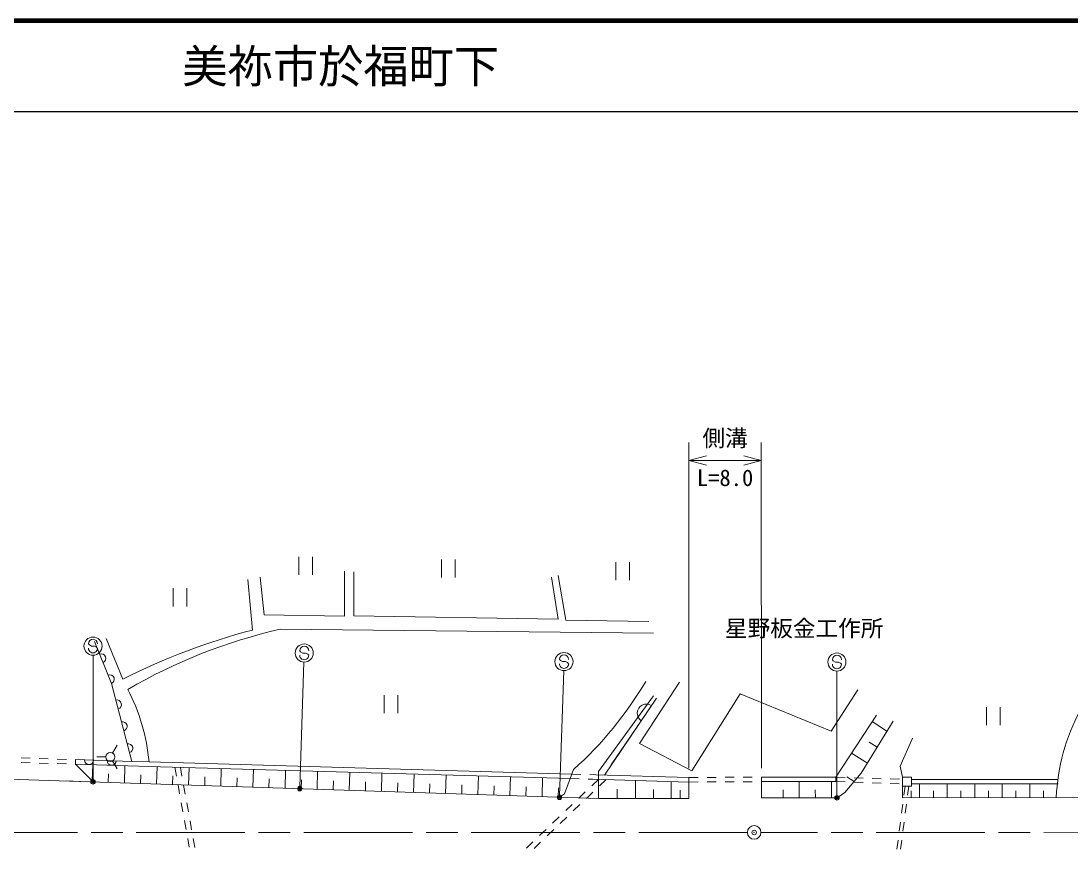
# Model space of a CAD drawing. Units: millimetres on the paper. Extents: x 40 to 680, y 20 to 380.
# Drawn here: x 387.2 to 503.2, y 288.5 to 380 of the extents above; entities that cross this region are included whole.
import ezdxf
from ezdxf.enums import TextEntityAlignment as Align

# ---------------------------------------------------------------- set-up
doc = ezdxf.new("R2010")
doc.units = ezdxf.units.MM
doc.header["$PDMODE"] = 32
doc.header["$PDSIZE"] = 0.5
doc.linetypes.add('CHAIN', pattern=[18.5, 12, -1.5, 3.5, -1.5])
for name, color, linetype, lineweight in [('M-BGD', 7, 'Continuous', 13), ('M-BMK', 2, 'CHAIN', 13), ('M-BMK-SRVR', 3, 'Continuous', 13), ('M-STR-HTXT', 7, 'Continuous', 13), ('M-STR-STRC', 7, 'Continuous', 13), ('M-TTL', 2, 'Continuous', 140), ('M-TTL-LINE', 7, 'Continuous', 25)]:
    doc.layers.add(name, color=color, linetype=linetype, lineweight=lineweight)
doc.layers.add('M-TTL-TXT', color=7, linetype='Continuous')
doc.styles.add('@ＭＳ ゴシック', font='')
doc.styles.add('ＭＳ ゴシック', font='')
doc.styles.get('@ＭＳ ゴシック').set_extended_font_data('@MS Gothic')
doc.styles.get('ＭＳ ゴシック').set_extended_font_data('MS Gothic')

msp = doc.modelspace()

# ---------------------------------------------------------------- linework, layer by layer
at = {"layer": 'M-BGD'}
for p, q in [((417.887, 320.77), (417.887, 318.77)), ((419.387, 320.77), (419.387, 318.77)), ((433.671, 320.487), (433.671, 318.487)), ((435.171, 320.487), (435.171, 318.487)), ((452.924, 320.204), (452.924, 318.204)), ((454.424, 320.204), (454.424, 318.204)), ((422.936, 314.212), (422.936, 319.208)), ((423.952, 314.246), (423.952, 319.123)), ((412.776, 312.688), (412.268, 318.276)), ((413.623, 318.53), (414.046, 314.382)), ((446.558, 313.874), (445.796, 318.53)), ((447.405, 313.789), (446.558, 318.7)), ((404.013, 317.302), (404.013, 315.302)), ((405.513, 317.302), (405.513, 315.302)), ((414.046, 314.382), (422.936, 314.212)), ((423.952, 314.246), (446.558, 313.874)), ((456.549, 313.62), (447.405, 313.789)), ((415.824, 312.773), (457.058, 312.359)), ((397.198, 306.762), (395.335, 311.418)), ((396.605, 311.757), (398.468, 307.27)), ((399.439, 298.17), (397.198, 306.762)), ((459.936, 306.931), (455.533, 300.158)), ((427.318, 305.507), (427.318, 303.507)), ((428.818, 305.507), (428.818, 303.507)), ((450.989, 297.062), (457.061, 305.397)), ((457.396, 305.153), (451.644, 296.658)), ((461.29, 297.11), (466.634, 305.642)), ((466.634, 305.642), (476.7, 301.512)), ((476.7, 301.512), (479.663, 306.084)), ((456.888, 304.391), (452.4, 297.787)), ((493.868, 304.167), (493.868, 302.167)), ((495.368, 304.167), (495.368, 302.167)), ((481.695, 303.29), (477.232, 296.432)), ((483.558, 302.613), (480.002, 296.856)), ((481.223, 302.564), (482.867, 301.494)), ((484.32, 297.655), (485.674, 300.75)), ((397.326, 299.09), (397.826, 299.956)), ((455.533, 300.158), (461.29, 297.11)), ((481.784, 299.742), (480.908, 300.283)), ((387.216, 298.548), (388.215, 298.517)), ((389.215, 298.486), (390.214, 298.455)), ((391.214, 298.424), (392.213, 298.393)), ((393.213, 297.862), (393.212, 298.363)), ((393.212, 298.363), (399.439, 298.17)), ((396.576, 298.657), (395.576, 298.657)), ((397.326, 298.224), (397.826, 297.358)), ((401.346, 298.112), (399.439, 298.17)), ((401.346, 298.112), (448.058, 296.762)), ((480.702, 297.99), (478.95, 299.072)), ((387.216, 298.047), (388.215, 298.017)), ((389.215, 297.986), (390.214, 297.955)), ((391.214, 297.924), (392.214, 297.893)), ((401.331, 297.612), (393.213, 297.862)), ((393.213, 297.862), (395.056, 296.013)), ((395.13, 297.803), (395.077, 296.06)), ((398.68, 297.694), (398.621, 295.793)), ((401.331, 297.612), (447.872, 296.267)), ((402.226, 297.586), (402.17, 295.676)), ((404.195, 297.529), (404.373, 296.545)), ((404.808, 297.511), (404.986, 296.527)), ((405.775, 297.483), (405.72, 295.558)), ((409.325, 297.381), (409.269, 295.441)), ((412.875, 297.278), (412.818, 295.324)), ((416.425, 297.176), (416.368, 295.207)), ((419.974, 297.073), (419.917, 295.09)), ((423.524, 296.971), (423.466, 294.972)), ((447.236, 294.57), (448.252, 297.279)), ((450.99, 294.064), (450.989, 297.062)), ((484.574, 296.428), (484.32, 297.655)), ((375.99, 296.54), (450.99, 294.064)), ((394.573, 295.924), (392.202, 296.009)), ((396.876, 296.8), (396.847, 295.851)), ((400.425, 296.687), (400.396, 295.734)), ((403.973, 296.576), (403.945, 295.617)), ((407.522, 296.466), (407.494, 295.5)), ((411.072, 296.356), (411.044, 295.383)), ((414.621, 296.246), (414.593, 295.265)), ((418.171, 296.136), (418.142, 295.148)), ((421.72, 296.026), (421.692, 295.031)), ((425.27, 295.917), (425.241, 294.914)), ((427.074, 296.868), (427.016, 294.855)), ((428.819, 295.807), (428.79, 294.797)), ((430.623, 296.765), (430.565, 294.738)), ((434.173, 296.663), (434.114, 294.621)), ((437.723, 296.56), (437.663, 294.504)), ((441.273, 296.458), (441.213, 294.386)), ((444.822, 296.355), (444.762, 294.269)), ((447.872, 296.267), (448.872, 296.238)), ((448.058, 296.762), (449.057, 296.733)), ((449.871, 296.209), (450.358, 296.195)), ((450.057, 296.704), (450.715, 296.685)), ((450.99, 296.177), (450.266, 295.486)), ((450.358, 296.195), (460.99, 295.888)), ((450.715, 296.685), (460.99, 296.388)), ((451.833, 296.153), (451.11, 295.462)), ((455.097, 294.065), (455.097, 296.029)), ((459.025, 294.066), (459.025, 295.945)), ((460.99, 296.388), (461.99, 296.394)), ((460.99, 296.388), (460.99, 294.067)), ((460.99, 295.888), (461.99, 295.894)), ((462.99, 296.399), (463.99, 296.405)), ((462.99, 295.899), (463.99, 295.905)), ((464.99, 296.41), (465.99, 296.416)), ((464.99, 295.91), (465.99, 295.916)), ((466.99, 296.421), (467.99, 296.427)), ((466.99, 295.921), (467.99, 295.927)), ((468.99, 296.432), (477.236, 296.432)), ((468.99, 296.432), (468.99, 296.432)), ((468.99, 296.432), (468.99, 294.146)), ((468.99, 295.932), (477.228, 295.932)), ((468.99, 295.932), (468.99, 295.932)), ((473.168, 294.149), (473.167, 295.932)), ((476.733, 294.151), (476.732, 295.932)), ((477.232, 295.932), (477.232, 296.432)), ((477.232, 295.932), (478.231, 295.898)), ((477.236, 296.432), (478.236, 296.398)), ((480.002, 296.856), (478.224, 294.739)), ((478.414, 296.466), (479.229, 295.936)), ((479.231, 295.863), (480.23, 295.829)), ((479.235, 296.363), (480.234, 296.329)), ((481.229, 295.794), (482.229, 295.759)), ((481.234, 296.294), (482.233, 296.259)), ((483.233, 296.225), (484.232, 296.19)), ((484.574, 296.428), (484.574, 295.428)), ((485.574, 296.428), (484.574, 296.428)), ((485.574, 296.428), (485.574, 295.428)), ((501.761, 296.178), (485.574, 296.178)), ((404.55, 295.561), (404.728, 294.577)), ((405.163, 295.543), (405.341, 294.559)), ((432.369, 295.697), (432.339, 294.679)), ((435.918, 295.587), (435.889, 294.562)), ((439.468, 295.477), (439.438, 294.445)), ((443.017, 295.367), (442.987, 294.328)), ((446.567, 295.257), (446.537, 294.211)), ((449.543, 294.796), (448.82, 294.105)), ((450.386, 294.772), (449.663, 294.081)), ((453.074, 294.064), (453.074, 295.106)), ((457.061, 294.065), (457.061, 295.047)), ((460.008, 294.066), (460.007, 294.991)), ((471.384, 294.148), (471.384, 295.039)), ((474.951, 294.15), (474.95, 295.04)), ((478.224, 294.739), (477.466, 294.234)), ((483.228, 295.725), (484.228, 295.69)), ((485.574, 295.428), (484.574, 295.428)), ((484.574, 295.428), (484.574, 294.155)), ((484.872, 295.428), (484.743, 294.437)), ((485.275, 295.428), (485.147, 294.437)), ((485.525, 294.917), (485.525, 294.155)), ((501.761, 295.678), (485.574, 295.678)), ((486.476, 294.156), (486.475, 295.678)), ((487.998, 294.157), (487.998, 294.918)), ((489.52, 294.158), (489.519, 295.678)), ((491.041, 294.158), (491.04, 294.919)), ((492.561, 294.159), (492.56, 295.678)), ((494.08, 294.16), (494.079, 294.92)), ((495.598, 294.161), (495.597, 295.678)), ((497.116, 294.162), (497.115, 294.92)), ((498.632, 294.162), (498.631, 295.678)), ((500.148, 294.163), (500.148, 294.921)), ((404.905, 293.593), (405.083, 292.608)), ((405.518, 293.575), (405.696, 292.591)), ((446.814, 294.289), (447.236, 294.57)), ((460.99, 294.067), (450.99, 294.064)), ((468.99, 294.146), (477.191, 294.151)), ((484.574, 294.155), (568.433, 294.2)), ((448.096, 293.415), (447.373, 292.724)), ((448.94, 293.391), (448.217, 292.7)), ((484.615, 293.445), (484.486, 292.453)), ((485.018, 293.445), (484.89, 292.453)), ((405.26, 291.624), (405.438, 290.64)), ((405.873, 291.607), (406.051, 290.622)), ((446.65, 292.034), (445.927, 291.343)), ((447.493, 292.009), (446.77, 291.319)), ((484.358, 291.462), (484.229, 290.47)), ((484.761, 291.462), (484.633, 290.47)), ((445.203, 290.653), (444.48, 289.962)), ((446.047, 290.628), (445.323, 289.938)), ((405.615, 289.656), (405.793, 288.672)), ((406.228, 289.638), (406.406, 288.654)), ((443.757, 289.272), (443.033, 288.581)), ((444.6, 289.247), (443.877, 288.557)), ((484.101, 289.478), (483.972, 288.486)), ((484.504, 289.478), (484.376, 288.486))]:
    msp.add_line(p, q, dxfattribs=at)
msp.add_circle((397.076, 298.657), 0.5, dxfattribs=at)
for centre, radius, start, end in [((430.86, 243.334), 71.673, 104.61436, 116.86882), ((429.346, 253.869), 60.436, 102.92862, 120.14815), ((396.083, 309.547), 0.5, 291.80142, 111.80142), ((397.012, 307.226), 0.5, 291.80142, 111.80142), ((420.964, 327.705), 40.87, 311.88774, 329.58773), ((380.159, 296.244), 21.271, 5.0366, 27.69442), ((397.798, 304.46), 0.5, 284.62087, 104.62087), ((456.274, 303.497), 1, 55.89683, 235.89683), ((523.659, 293.269), 22.111, 151.56182, 177.6794), ((398.429, 302.041), 0.5, 284.62087, 104.62087), ((399.06, 299.622), 0.5, 284.62087, 104.62087), ((394.712, 298.316), 0.5, 178.23217, 358.23217), ((397.21, 298.239), 0.5, 178.23217, 358.23217)]:
    msp.add_arc(centre, radius, start, end, dxfattribs=at)
at = {"layer": 'M-BMK'}
for p, q in [((467.442, 290.319), (368.942, 290.288)), ((567.684, 290.35), (468.942, 290.319))]:
    msp.add_line(p, q, dxfattribs=at)
at = {"layer": 'M-BMK-SRVR'}
msp.add_circle((468.192, 290.319), 0.75, dxfattribs=at)
msp.add_point((468.192, 290.319), dxfattribs=at)
at = {"layer": 'M-STR-HTXT'}
for p, q in [((460.989, 297.43), (460.978, 333.43)), ((468.989, 297.432), (468.978, 333.432)), ((462.91, 331.948), (460.979, 331.43)), ((468.979, 331.432), (467.047, 331.949)), ((460.979, 331.43), (468.979, 331.432)), ((460.979, 331.43), (462.911, 330.913)), ((467.047, 330.914), (468.979, 331.432))]:
    msp.add_line(p, q, dxfattribs=at)
at = {"layer": 'M-STR-STRC'}
for p, q in [((394.762, 311.047), (394.663, 311.166)), ((395.007, 310.908), (394.762, 311.047)), ((395.308, 310.906), (395.007, 310.908)), ((395.553, 310.794), (395.308, 310.906)), ((395.162, 296.057), (395.158, 309.907)), ((395.659, 310.658), (395.553, 310.794)), ((418.096, 310.285), (417.997, 310.403)), ((418.341, 310.146), (418.096, 310.285)), ((418.642, 310.144), (418.341, 310.146)), ((418.887, 310.032), (418.642, 310.144)), ((418.993, 309.896), (418.887, 310.032)), ((418.002, 295.303), (418.459, 309.145)), ((446.789, 309.338), (446.69, 309.456)), ((447.034, 309.199), (446.789, 309.338)), ((447.335, 309.196), (447.034, 309.199)), ((447.58, 309.084), (447.335, 309.196)), ((447.686, 308.948), (447.58, 309.084)), ((476.938, 309.291), (476.839, 309.409)), ((477.183, 309.152), (476.938, 309.291)), ((477.484, 309.15), (477.183, 309.152)), ((477.729, 309.038), (477.484, 309.15)), ((477.835, 308.902), (477.729, 309.038)), ((446.695, 294.356), (447.152, 308.198)), ((477.341, 294.301), (477.334, 308.151))]:
    msp.add_line(p, q, dxfattribs=at)
for centre, radius in [((395.157, 310.907), 1), ((418.492, 310.145), 1), ((447.185, 309.197), 1), ((477.333, 309.151), 1), ((395.162, 295.907), 0.15), ((395.162, 295.907), 0.12), ((395.162, 295.907), 0.09), ((395.162, 295.907), 0.06), ((395.162, 295.907), 0.03), ((417.997, 295.153), 0.15), ((417.997, 295.153), 0.12), ((417.997, 295.153), 0.09), ((417.997, 295.153), 0.06), ((417.997, 295.153), 0.03), ((446.69, 294.206), 0.15), ((446.69, 294.206), 0.12), ((446.69, 294.206), 0.09), ((446.69, 294.206), 0.06), ((446.69, 294.206), 0.03), ((477.341, 294.151), 0.15), ((477.341, 294.151), 0.12), ((477.341, 294.151), 0.09), ((477.341, 294.151), 0.06), ((477.341, 294.151), 0.03)]:
    msp.add_circle(centre, radius, dxfattribs=at)
for centre, start, end in [((395.163, 311.162), 359.55488, 179.55488), ((418.497, 310.399), 359.55488, 179.55488), ((395.159, 310.662), 179.55488, 359.55488), ((418.493, 309.9), 179.55488, 359.55488), ((447.19, 309.452), 359.55488, 179.55488), ((477.339, 309.406), 359.55488, 179.55488), ((447.186, 308.952), 179.55488, 359.55488), ((477.335, 308.906), 179.55488, 359.55488)]:
    msp.add_arc(centre, 0.5, start, end, dxfattribs=at)
for p in [(395.162, 295.907), (417.997, 295.153), (446.69, 294.206), (477.341, 294.151)]:
    msp.add_point(p, dxfattribs=at)
at = {"layer": 'M-TTL'}
msp.add_line((680, 380), (40, 380), dxfattribs=at)
at = {"layer": 'M-TTL-LINE'}
msp.add_line((40, 370), (680, 370), dxfattribs=at)

# ---------------------------------------------------------------- texts
at = {"layer": 'M-BGD', "style": 'ＭＳ ゴシック'}
msp.add_text('星野板金工作所', height=1.833, dxfattribs=at).set_placement((473.718, 311.408), align=Align.BOTTOM_CENTER)
at = {"layer": 'M-STR-HTXT', "style": 'ＭＳ ゴシック'}
msp.add_text('側溝', height=1.833, rotation=0.018, dxfattribs=at).set_placement((464.978, 332.431), align=Align.BOTTOM_CENTER)
at = {"layer": 'M-STR-HTXT', "style": '@ＭＳ ゴシック'}
msp.add_text('L=8.0', height=1.833, rotation=0.018, dxfattribs=at).set_placement((464.979, 330.431), align=Align.TOP_CENTER)
at = {"layer": 'M-TTL-TXT', "style": 'ＭＳ ゴシック'}
msp.add_text('美祢市於福町下', height=3.666, dxfattribs=at).set_placement((405.024, 375), align=Align.MIDDLE_LEFT)

doc.saveas('drawing.dxf')
